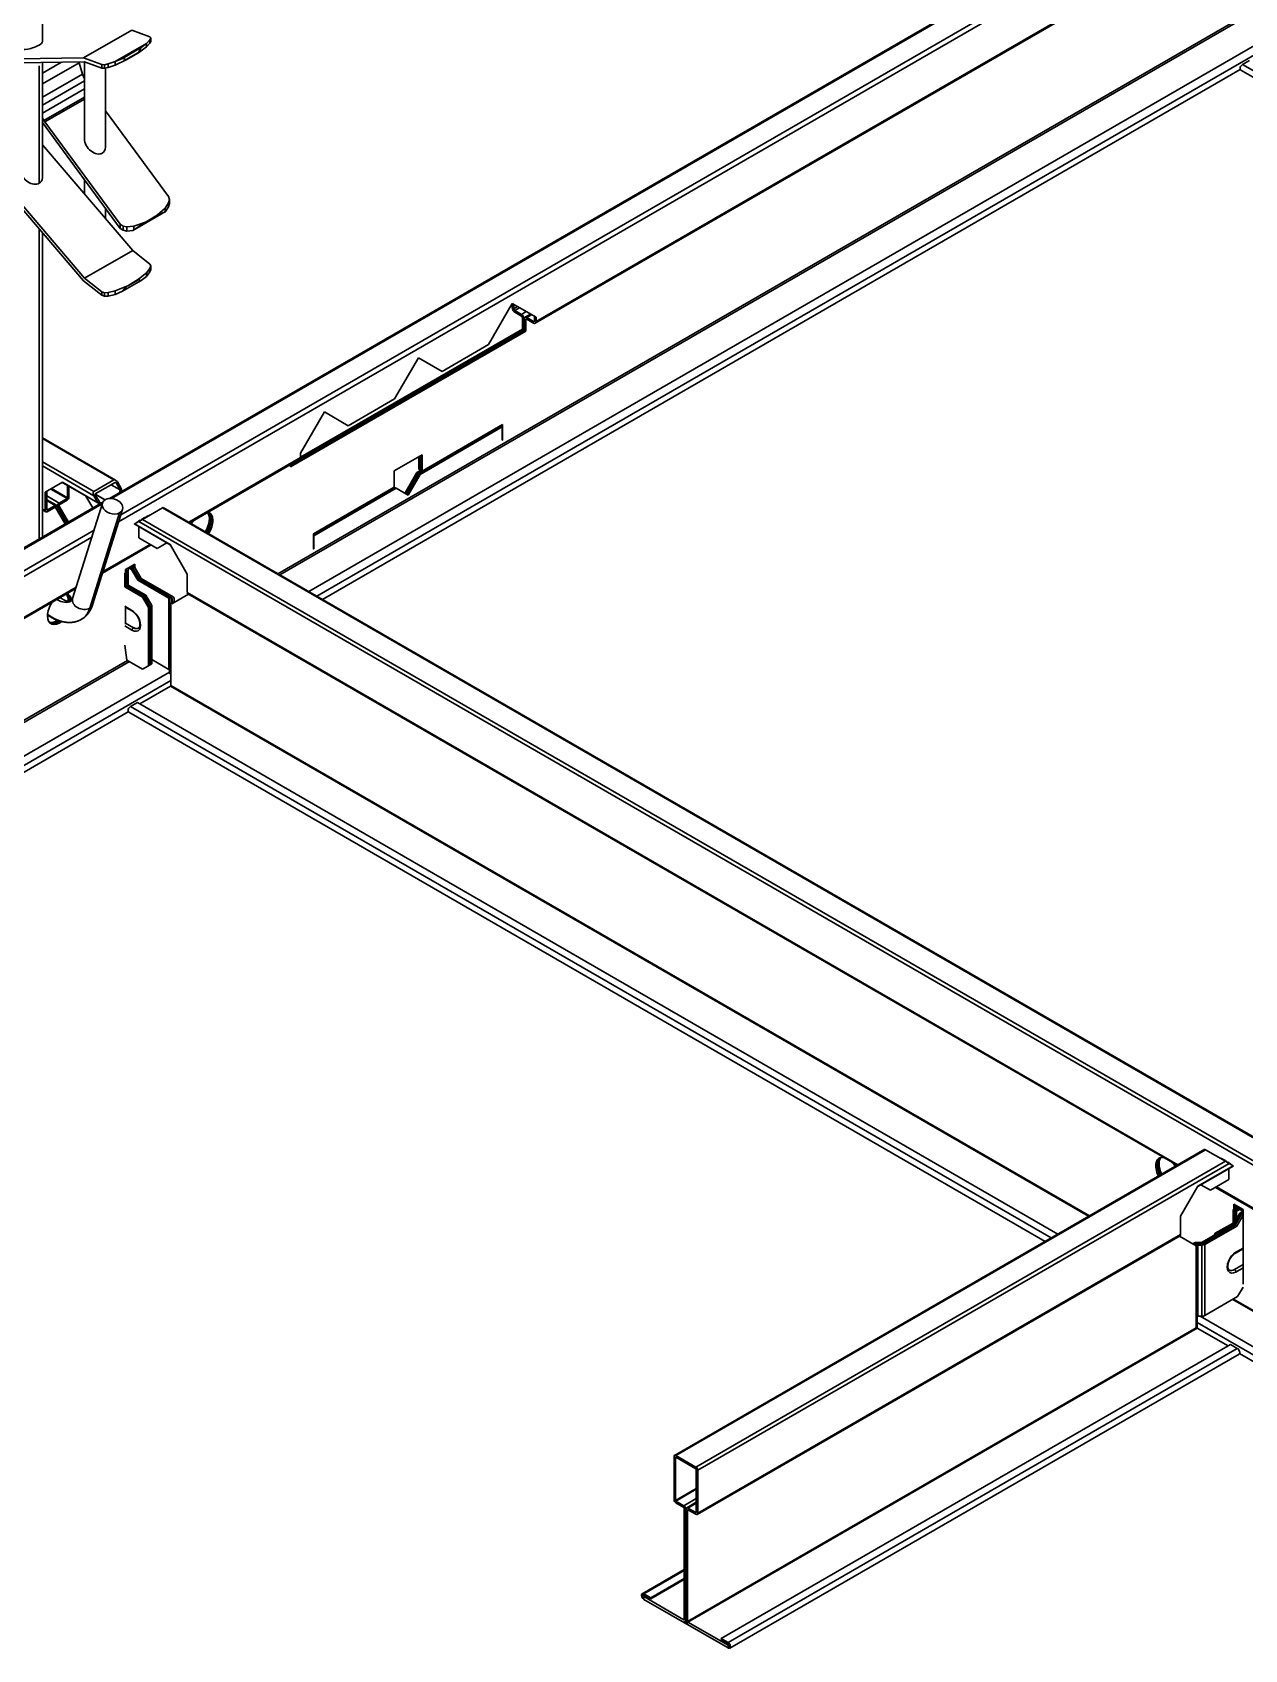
# Model space of a CAD drawing. Header units: millimetres. Extents: x -114 to 1795, y 14 to 1195.
# Drawn here: x 936.9 to 1168.2, y 14.4 to 322.9 of the extents above; entities that cross this region are included whole.
import ezdxf

# ---------------------------------------------------------------- set-up
doc = ezdxf.new("R2010")
doc.units = ezdxf.units.MM
doc.layers.add('AM_VIS', color=7, linetype='Continuous', lineweight=30)

msp = doc.modelspace()

# ---------------------------------------------------------------- linework, layer by layer
at = {"layer": 'AM_VIS'}
for p, q in [((1374.64, 478.23), (951.63, 234)), ((1374.54, 477.94), (952.03, 234.01)), ((1372.96, 472.89), (953.81, 230.9)), ((1372.54, 471.56), (953.39, 229.57)), ((938.85, 358.16), (938.85, 321.07)), ((1171.76, 347.6), (1032.88, 267.42)), ((1171.56, 347.72), (1033.02, 267.73)), ((1167.21, 325.57), (983.76, 219.65)), ((1167.59, 325.35), (984.14, 219.43)), ((955.89, 323.33), (946.7, 318.02)), ((955.89, 323.33), (959.36, 322.07)), ((959.38, 321.49), (958.71, 320.79)), ((959.36, 322.07), (959.53, 321.84)), ((959.53, 321.84), (959.38, 321.49)), ((959.38, 321.49), (959.38, 320.83)), ((959.38, 320.83), (959.53, 321.18)), ((959.53, 321.84), (959.53, 321.18)), ((1175.23, 323.36), (989.68, 216.24)), ((1175.5, 321.77), (991.2, 215.36)), ((927.03, 317.75), (946.7, 318.02)), ((950.16, 316.76), (946.7, 318.02)), ((952.75, 317.34), (958.71, 320.79)), ((954.14, 317.95), (952.75, 317.34)), ((957.71, 320.01), (954.14, 317.95)), ((954.84, 317.72), (954.14, 317.95)), ((954.84, 317.72), (957.21, 319.09)), ((957.21, 319.02), (954.84, 317.65)), ((957.21, 319.02), (958.71, 320.12)), ((957.71, 320.01), (957.21, 319.09)), ((957.21, 319.09), (957.21, 319.02)), ((958.71, 320.79), (957.71, 320.01)), ((958.71, 320.12), (959.38, 320.83)), ((958.71, 320.79), (958.71, 320.12)), ((927.32, 317.02), (946.89, 317.29)), ((938.26, 316.52), (938.26, 294.11)), ((942.47, 317.23), (938.85, 315.14)), ((938.85, 317.18), (938.85, 295.17)), ((945.87, 317.12), (938.85, 313.07)), ((946.52, 314.94), (938.85, 310.52)), ((945.84, 317.28), (945.87, 317.12)), ((945.87, 317.12), (946.52, 314.94)), ((946.52, 314.94), (946.87, 314.06)), ((946.87, 302.56), (946.87, 317.29)), ((946.89, 317.29), (950.16, 316.1)), ((950.69, 316.74), (950.16, 316.76)), ((950.16, 316.76), (950.16, 316.1)), ((950.16, 316.1), (950.69, 316.07)), ((951.4, 316.88), (950.69, 316.74)), ((950.69, 316.74), (950.69, 316.07)), ((950.69, 316.07), (951.4, 316.22)), ((950.87, 301), (950.87, 316.11)), ((952.75, 317.34), (951.4, 316.88)), ((951.4, 316.88), (951.4, 316.22)), ((951.4, 316.22), (952.75, 316.68)), ((952.75, 316.68), (954.84, 317.65)), ((952.75, 317.34), (952.75, 316.68)), ((954.84, 317.65), (954.84, 317.72)), ((1167.37, 315.79), (992.31, 214.72)), ((1167.47, 315.69), (1342.29, 214.76)), ((1167.79, 316.79), (1169.1, 317.54)), ((1343.4, 215.4), (1167.79, 316.79)), ((946.87, 313.67), (938.85, 309.04)), ((946.87, 312.11), (938.85, 307.48)), ((946.87, 310.54), (939.15, 306.08)), ((946.87, 310.16), (939.34, 305.81)), ((939.15, 306.08), (938.85, 306.54)), ((938.85, 305.69), (953.72, 285.52)), ((939.34, 305.81), (939.15, 306.08)), ((953.72, 286.31), (939.34, 305.81)), ((950.87, 307.95), (962.92, 291.62)), ((938.85, 301.45), (956.08, 281.31)), ((946.7, 275.49), (927.03, 298.47)), ((946.89, 276), (927.32, 298.87)), ((946.87, 292.07), (946.87, 294.81)), ((962.94, 290.41), (962.27, 289.37)), ((962.92, 291.62), (963.09, 291.04)), ((963.09, 291.04), (962.94, 290.41)), ((962.94, 290.41), (962.94, 289.62)), ((962.94, 289.62), (963.09, 290.25)), ((963.09, 291.04), (963.09, 290.25)), ((950.87, 287.4), (950.87, 289.39)), ((962.36, 288.73), (956.12, 285.12)), ((960.77, 288.01), (958.68, 286.78)), ((958.68, 286.78), (960.77, 287.98)), ((962.27, 289.37), (960.77, 288.01)), ((960.77, 287.98), (962.27, 288.7)), ((960.77, 288.01), (960.77, 287.98)), ((962.27, 289.37), (962.27, 288.7)), ((962.27, 288.7), (962.36, 288.73)), ((962.36, 288.73), (962.94, 289.62)), ((938.26, 285.35), (938.26, 226.28)), ((938.85, 284.66), (938.85, 226.62)), ((953.72, 286.31), (953.72, 285.52)), ((954.25, 285.94), (953.72, 286.31)), ((953.72, 285.52), (954.25, 285.15)), ((954.96, 285.8), (954.25, 285.94)), ((954.25, 285.94), (954.25, 285.15)), ((954.25, 285.15), (954.96, 285.01)), ((956.31, 285.93), (954.96, 285.8)), ((954.96, 285.8), (954.96, 285.01)), ((954.96, 285.01), (956.12, 285.12)), ((956.12, 285.12), (956.31, 285.26)), ((956.31, 285.26), (958.49, 286.67)), ((958.49, 286.67), (956.31, 285.93)), ((956.31, 285.93), (956.31, 285.26)), ((958.68, 286.78), (958.49, 286.67)), ((956.08, 281.31), (946.89, 276)), ((956.08, 281.31), (959.36, 278.72)), ((959.38, 277.87), (958.71, 277.02)), ((959.36, 278.72), (959.53, 278.34)), ((959.53, 278.34), (959.38, 277.87)), ((959.38, 277.87), (959.38, 277.21)), ((959.38, 277.21), (959.53, 277.68)), ((959.53, 278.34), (959.53, 277.68)), ((946.7, 275.49), (950.16, 272.75)), ((950.16, 273.41), (946.89, 276)), ((954.14, 273.52), (957.71, 275.58)), ((955.12, 274.58), (954.93, 274.47)), ((957.21, 275.81), (955.12, 274.58)), ((955.12, 274.58), (957.21, 275.73)), ((958.71, 277.02), (957.21, 275.81)), ((957.21, 275.81), (957.21, 275.73)), ((957.21, 275.73), (957.71, 275.58)), ((957.71, 275.58), (958.71, 276.36)), ((958.71, 276.36), (959.38, 277.21)), ((958.71, 277.02), (958.71, 276.36)), ((950.69, 273.24), (950.16, 273.41)), ((950.16, 273.41), (950.16, 272.75)), ((950.16, 272.75), (950.69, 272.58)), ((951.4, 273.26), (950.69, 273.24)), ((950.69, 273.24), (950.69, 272.58)), ((950.69, 272.58), (951.4, 272.6)), ((952.75, 273.58), (951.4, 273.26)), ((951.4, 273.26), (951.4, 272.6)), ((951.4, 272.6), (952.75, 272.92)), ((954.93, 274.47), (952.75, 273.58)), ((952.75, 273.58), (952.75, 272.92)), ((952.75, 272.92), (954.14, 273.52)), ((954.14, 273.52), (954.93, 274.47)), ((1023.97, 263.35), (1028.49, 271.18)), ((1028.49, 271.18), (1033.02, 268.57)), ((1028.49, 270.34), (1028.49, 271.18)), ((1028.78, 271.02), (1028.78, 270.18)), ((1029.51, 270.6), (1028.78, 270.18)), ((1029.88, 270.38), (1028.96, 269.85)), ((1028.96, 269.85), (1030.25, 269.11)), ((1030.25, 268.78), (1028.96, 269.52)), ((1031.17, 269.64), (1030.25, 269.11)), ((1030.44, 266.31), (1030.44, 268.45)), ((1031.99, 269.17), (1030.93, 268.56)), ((1032.18, 269.05), (1031.26, 268.52)), ((1031.26, 268.52), (1032.55, 267.78)), ((1032.74, 267.89), (1032.74, 268.73)), ((1033.02, 268.57), (1033.02, 267.73)), ((1030.72, 266.14), (986.17, 240.42)), ((986.17, 240.34), (1030.79, 266.1)), ((1031.07, 265.94), (986.17, 240.01)), ((988.12, 241.87), (1030.44, 266.31)), ((1030.72, 266.14), (1030.44, 266.31)), ((1030.8, 268.34), (1030.72, 268.29)), ((1030.72, 268.29), (1030.72, 266.14)), ((1030.79, 266.1), (1030.79, 268.25)), ((1031.07, 265.94), (1030.79, 266.1)), ((1031.26, 268.2), (1031.07, 268.09)), ((1031.07, 268.09), (1031.07, 265.94)), ((1032.55, 267.46), (1031.26, 268.2)), ((1032.74, 267.89), (1032.55, 267.78)), ((1015.09, 258.22), (1023.97, 263.35)), ((1006.04, 253), (1010.57, 260.83)), ((1010.57, 260.83), (1015.09, 258.22)), ((997.17, 247.87), (1006.04, 253)), ((988.12, 242.65), (992.64, 250.49)), ((992.64, 250.49), (997.17, 247.87)), ((1010.64, 238.75), (1026.3, 247.79)), ((1026.58, 247.63), (1010.92, 238.59)), ((1011.27, 239.2), (1026.65, 248.08)), ((1026.23, 247.75), (1026.23, 247.83)), ((1026.3, 247.87), (1026.3, 247.79)), ((1026.58, 247.63), (1026.3, 247.79)), ((1026.37, 247.75), (1026.37, 247.91)), ((1026.58, 245.1), (1026.58, 247.63)), ((1026.65, 248.08), (1026.65, 245.14)), ((938.85, 245.58), (952.83, 237.51)), ((938.85, 245.41), (952.48, 237.54)), ((1026.65, 245.14), (1026.58, 245.18)), ((1026.65, 245.14), (1026.58, 245.1)), ((938.85, 241), (948.66, 235.34)), ((988.12, 241.8), (966.76, 229.47)), ((987.98, 241.5), (966.95, 229.36)), ((988.12, 241.8), (988.12, 242.65)), ((1005.97, 239.24), (1011.27, 242.3)), ((1010.64, 239.57), (1010.64, 241.93)), ((1010.92, 242.1), (1010.92, 239.4)), ((1010.99, 239.36), (1010.99, 242.14)), ((1011.27, 242.3), (1011.27, 239.2)), ((938.85, 240.19), (948.66, 234.52)), ((986.17, 240.01), (986.17, 240.46)), ((1005.97, 236.14), (1005.97, 239.24)), ((1007.99, 234.97), (1010.28, 238.95)), ((1010.57, 238.79), (1008.27, 234.81)), ((1008.34, 234.77), (1010.64, 238.75)), ((1010.92, 238.59), (1008.62, 234.6)), ((1010.28, 238.95), (1010.99, 239.36)), ((1010.57, 238.79), (1010.28, 238.95)), ((1011.27, 239.2), (1010.57, 238.79)), ((1010.92, 239.4), (1010.64, 239.57)), ((1010.92, 238.59), (1010.64, 238.75)), ((1010.92, 239.4), (1010.99, 239.44)), ((1011.27, 239.2), (1010.99, 239.36)), ((939.4, 235.19), (942.67, 237.08)), ((939.4, 231.67), (939.4, 235.19)), ((939.68, 235.35), (939.68, 231.83)), ((939.68, 234.48), (942.05, 233.11)), ((940.45, 235.8), (943.57, 233.99)), ((940.59, 235.88), (943.64, 234.11)), ((942.67, 237.08), (949.44, 233.18)), ((942.78, 236.97), (949.53, 233.07)), ((943.64, 234.11), (943.64, 236.47)), ((943.92, 236.31), (943.92, 234.28)), ((948.66, 235.34), (952.48, 237.54)), ((949.44, 233.18), (948.66, 234.52)), ((950.78, 233.72), (948.91, 234.8)), ((950.81, 233.73), (948.92, 234.82)), ((952.76, 237.05), (948.94, 234.85)), ((948.94, 234.69), (949.72, 233.34)), ((951.98, 236.61), (953.68, 235.63)), ((952.76, 237.05), (952.9, 236.97)), ((953.68, 235.63), (952.9, 236.97)), ((953.19, 237.14), (953.96, 235.79)), ((953.68, 235.63), (953.96, 235.79)), ((990.59, 227.26), (1005.97, 236.14)), ((990.59, 227.17), (1006.04, 236.09)), ((1006.33, 235.93), (990.66, 226.89)), ((1006.04, 236.09), (1005.97, 236.14)), ((1006.33, 235.93), (1006.04, 236.09)), ((1008.62, 234.6), (1006.33, 235.93)), ((950.38, 233.28), (847.08, 173.64)), ((950.27, 232.99), (847.42, 173.61)), ((938.85, 231.98), (939.4, 231.67)), ((938.85, 231.81), (939.5, 231.44)), ((939.68, 233.75), (941.52, 232.69)), ((939.68, 233.58), (941.27, 232.67)), ((939.68, 231.83), (939.75, 231.79)), ((939.75, 231.79), (941.27, 232.67)), ((941.27, 232.34), (939.75, 231.46)), ((941.27, 232.34), (941.38, 232.28)), ((941.62, 232.5), (941.33, 232.33)), ((943.19, 229.13), (941.38, 232.28)), ((941.62, 232.55), (941.73, 232.48)), ((941.66, 232.44), (943.48, 229.29)), ((941.99, 232.71), (941.7, 232.54)), ((943.55, 229.33), (941.73, 232.48)), ((942.01, 232.65), (943.83, 229.5)), ((942.05, 233.11), (943.57, 233.99)), ((943.57, 233.67), (942.05, 232.79)), ((944.62, 214.92), (950.31, 233.11)), ((947.17, 234.43), (948.47, 232.18)), ((948.44, 213.73), (954.13, 231.92)), ((949.44, 233.18), (949.72, 233.34)), ((961.74, 232.2), (957.92, 229.99)), ((961.74, 232.2), (961.89, 232.28)), ((961.74, 232.2), (1275.31, 51.16)), ((961.89, 232.28), (1275.56, 51.18)), ((947.89, 213.06), (953.57, 231.25)), ((957.22, 229.58), (956.44, 229.13)), ((956.44, 229.13), (963.2, 225.23)), ((956.46, 229.07), (963.21, 225.17)), ((957.44, 229.82), (957.16, 229.66)), ((957.22, 229.58), (957.92, 229.99)), ((957.22, 229.58), (1271.14, 48.34)), ((957.25, 226.5), (957.25, 228.61)), ((957.58, 229.79), (957.51, 229.83)), ((957.92, 229.99), (1271.49, 48.95)), ((958.24, 230.28), (957.96, 230.12)), ((948.7, 227.94), (851, 171.54)), ((948.28, 226.61), (851.47, 170.72)), ((959.43, 225.24), (950.42, 220.04)), ((957.25, 226.5), (960.76, 224.47)), ((960.76, 224.47), (962.59, 225.53)), ((963.2, 225.23), (966.48, 219.55)), ((990.59, 224.32), (990.59, 227.26)), ((990.66, 226.89), (990.59, 226.93)), ((990.66, 226.89), (990.66, 224.36)), ((959.63, 225.13), (950.33, 219.76)), ((963.21, 225.17), (963.23, 225.18)), ((990.66, 224.36), (990.59, 224.4)), ((990.66, 224.36), (990.59, 224.32)), ((954.85, 219.89), (954.56, 219.72)), ((954.56, 219.72), (954.56, 217.11)), ((954.56, 219.72), (954.56, 219.72)), ((954.71, 220.43), (956.47, 221.46)), ((954.71, 219.81), (954.71, 220.43)), ((954.71, 220.38), (955.2, 220.09)), ((954.92, 219.93), (954.71, 220.05)), ((954.71, 219.97), (954.85, 219.89)), ((954.85, 217.27), (954.85, 219.89)), ((955.2, 220.09), (954.92, 219.93)), ((954.92, 219.93), (954.92, 217.32)), ((955.2, 220.09), (955.2, 220.72)), ((955.2, 217.48), (955.2, 220.09)), ((955.84, 220.46), (955.29, 220.77)), ((955.58, 220.94), (956.12, 220.62)), ((956.19, 220.66), (955.65, 220.98)), ((956.12, 220.62), (955.84, 220.46)), ((955.84, 220.46), (957.04, 218.38)), ((955.93, 221.14), (956.47, 220.83)), ((956.12, 221.25), (956.12, 221.03)), ((957.32, 218.54), (956.12, 220.62)), ((956.19, 220.99), (956.19, 221.29)), ((956.47, 220.83), (956.19, 220.66)), ((956.19, 220.66), (957.39, 218.58)), ((956.47, 221.46), (956.47, 220.83)), ((957.68, 218.74), (956.47, 220.83)), ((966.48, 219.55), (966.48, 216.03)), ((945.22, 216.81), (851.33, 162.6)), ((945.3, 217.08), (851.47, 162.91)), ((954.85, 217.27), (954.56, 217.11)), ((954.56, 217.11), (957.96, 215.15)), ((958.24, 215.32), (954.85, 217.27)), ((955.2, 217.48), (954.92, 217.32)), ((954.92, 217.32), (958.31, 215.36)), ((958.6, 215.52), (955.2, 217.48)), ((957.04, 218.38), (957.32, 218.54)), ((957.04, 218.38), (962.98, 214.95)), ((963.26, 215.11), (957.32, 218.54)), ((957.39, 218.58), (957.68, 218.74)), ((957.39, 218.58), (963.49, 215.06)), ((963.77, 215.23), (957.68, 218.74)), ((966.48, 216.03), (1155.48, 106.91)), ((955.94, 212.65), (954.56, 213.45)), ((954.65, 213.27), (956.02, 212.47)), ((954.71, 210.03), (954.71, 213.24)), ((958.24, 215.32), (957.96, 215.15)), ((957.96, 215.15), (959.09, 213.19)), ((959.37, 213.36), (958.24, 215.32)), ((958.6, 215.52), (958.31, 215.36)), ((958.31, 215.36), (959.44, 213.4)), ((959.73, 213.56), (958.6, 215.52)), ((959.09, 213.19), (959.37, 213.36)), ((959.09, 202.09), (959.09, 213.19)), ((959.37, 202.25), (959.37, 213.36)), ((959.73, 213.56), (959.44, 213.4)), ((959.44, 213.4), (959.44, 202.29)), ((959.73, 202.46), (959.73, 213.56)), ((962.98, 214.95), (962.98, 201.39)), ((963.1, 214.78), (963.1, 214.34)), ((963.1, 214.34), (963.1, 200.78)), ((963.33, 200.46), (963.33, 214.01)), ((963.55, 213.89), (963.33, 214.01)), ((963.49, 215.06), (963.49, 214.86)), ((963.5, 214.34), (963.5, 214.78)), ((966.72, 215.72), (963.55, 213.89)), ((963.6, 214.9), (963.6, 214.45)), ((963.6, 214.45), (963.6, 214.18)), ((963.61, 214.17), (963.83, 214.05)), ((963.84, 214.06), (963.84, 214.12)), ((963.9, 214.09), (963.84, 214.12)), ((964, 214.45), (964, 214.9)), ((964.12, 214.29), (964.18, 214.25)), ((966.58, 215.8), (1155.34, 106.82)), ((939.83, 211.74), (941.62, 210.7)), ((939.84, 211.9), (939.97, 211.82)), ((941.64, 210.85), (941.75, 210.79)), ((954.71, 210.23), (956.23, 209.35)), ((956.22, 209.35), (954.71, 210.22)), ((954.56, 209.67), (955.94, 208.87)), ((956.23, 209.35), (956.22, 209.35)), ((954.99, 203.15), (954.56, 206.01)), ((955.08, 203.1), (849.52, 142.15)), ((955.46, 202.88), (849.71, 141.82)), ((963.1, 200.89), (855.71, 138.89)), ((957.96, 201.43), (954.99, 203.15)), ((959.09, 202.09), (957.96, 201.43)), ((959.37, 202.25), (959.09, 202.09)), ((959.44, 202.29), (959.37, 202.25)), ((959.73, 202.46), (959.44, 202.29)), ((962.98, 201.39), (959.73, 203.27)), ((963.37, 199.29), (857.23, 138.01)), ((957.43, 194.8), (963.3, 198.19)), ((963.3, 198.19), (1138.44, 97.07)), ((963.37, 200.43), (963.33, 200.46)), ((963.37, 198.31), (963.37, 200.43)), ((963.37, 198.31), (1138.58, 97.15)), ((955.66, 194.31), (956.97, 195.07)), ((956.97, 195.07), (1132.57, 93.68)), ((955.24, 193.32), (857.56, 136.92)), ((955.34, 193.22), (1130.16, 92.28)), ((1131.27, 92.93), (955.66, 194.31)), ((1160.58, 109.85), (1059.46, 51.47)), ((1160.72, 109.76), (1059.71, 51.44)), ((1160.58, 109.85), (1160.72, 109.76)), ((1164.54, 107.56), (1160.72, 109.76)), ((1164.54, 107.56), (1063.53, 49.24)), ((1165.25, 107.15), (1063.88, 48.63)), ((1159.25, 102.74), (1166, 106.63)), ((1159.26, 102.79), (1166.03, 106.7)), ((1164.5, 107.69), (1164.22, 107.85)), ((1164.54, 107.56), (1165.25, 107.15)), ((1164.95, 107.4), (1164.88, 107.36)), ((1165.31, 107.22), (1165.02, 107.39)), ((1165.21, 106.18), (1165.21, 104.07)), ((1166.03, 106.7), (1165.25, 107.15)), ((1155.98, 97.12), (1159.26, 102.79)), ((1159.23, 102.75), (1159.25, 102.74)), ((1159.87, 103.09), (1161.7, 102.04)), ((1165.21, 104.07), (1161.7, 102.04)), ((1162.66, 102.59), (1271.24, 39.91)), ((1162.81, 102.68), (1271.14, 40.14)), ((1166.13, 99.41), (1167.9, 98.39)), ((1166.13, 98.31), (1166.13, 99.41)), ((1166.41, 99.25), (1166.41, 98.47)), ((1166.48, 98.52), (1166.48, 99.21)), ((1166.77, 99.05), (1166.77, 98.68)), ((1155.98, 93.6), (1155.98, 97.12)), ((1165.99, 95.78), (1162.6, 93.82)), ((1165.99, 98.39), (1165.99, 95.78)), ((1165.99, 98.39), (1165.99, 98.39)), ((1166.27, 98.23), (1165.99, 98.39)), ((1166.13, 95.7), (1165.99, 95.78)), ((1167.26, 97.66), (1166.06, 95.58)), ((1166.91, 98.6), (1166.27, 98.23)), ((1166.27, 95.94), (1166.27, 98.23)), ((1166.34, 98.19), (1166.98, 98.56)), ((1166.34, 98.19), (1166.34, 96.07)), ((1166.63, 98.03), (1166.34, 98.19)), ((1166.34, 95.41), (1167.55, 97.49)), ((1167.62, 97.45), (1166.41, 95.37)), ((1167.26, 98.39), (1166.63, 98.03)), ((1166.63, 96.56), (1166.63, 98.03)), ((1166.7, 95.21), (1167.9, 97.29)), ((1166.77, 98.68), (1166.91, 98.6)), ((1166.91, 98.6), (1166.98, 98.56)), ((1166.98, 98.56), (1167.26, 98.39)), ((1167.26, 98.39), (1167.9, 98.03)), ((1167.26, 97.66), (1167.9, 98.03)), ((1167.55, 97.49), (1167.26, 97.66)), ((1167.9, 97.7), (1167.55, 97.49)), ((1167.62, 97.45), (1167.9, 97.62)), ((1167.9, 97.29), (1167.62, 97.45)), ((1167.9, 98.11), (1167.83, 98.07)), ((1167.9, 98.03), (1167.83, 98.07)), ((1167.9, 98.39), (1167.9, 84.1)), ((1155.88, 93.37), (1063.78, 40.19)), ((1155.98, 93.6), (1063.88, 40.42)), ((1158.92, 91.45), (1155.74, 93.29)), ((1166.06, 95.58), (1160.12, 92.15)), ((1166.41, 95.37), (1160.32, 91.85)), ((1160.4, 91.98), (1166.34, 95.41)), ((1160.6, 91.69), (1166.7, 95.21)), ((1162.6, 93.82), (1162.38, 93.45)), ((1162.81, 93.7), (1162.6, 93.82)), ((1166.06, 95.58), (1166.34, 95.41)), ((1166.41, 95.37), (1166.7, 95.21)), ((1158.28, 91.82), (1158.5, 91.94)), ((1158.78, 91.78), (1158.57, 91.66)), ((1158.64, 91.62), (1158.7, 91.65)), ((1158.78, 91.78), (1158.78, 91.69)), ((1158.98, 91.49), (1158.92, 91.45)), ((1158.98, 91.49), (1158.98, 75.81)), ((1159.84, 92.08), (1159.06, 92.08)), ((1159.06, 91.85), (1159.84, 91.85)), ((1159.06, 91.77), (1159.06, 91.85)), ((1160.04, 91.79), (1159.26, 91.79)), ((1159.26, 91.55), (1160.04, 91.55)), ((1159.26, 78), (1159.26, 91.55)), ((1159.84, 91.85), (1159.84, 91.79)), ((1160.04, 91.55), (1160.04, 78)), ((1160.4, 91.9), (1160.4, 91.98)), ((1160.6, 78.14), (1160.6, 91.69)), ((1166.44, 90.04), (1167.9, 90.88)), ((1167.9, 91.02), (1166.52, 90.22)), ((1166.24, 86.92), (1167.9, 87.88)), ((1167.9, 87.87), (1166.24, 86.92)), ((1166.24, 86.92), (1166.24, 86.92)), ((1166.52, 86.44), (1167.9, 87.24)), ((1167.9, 83.57), (1166.84, 81.74)), ((1166.84, 81.74), (1160.6, 78.14)), ((1165.92, 81.21), (1273.01, 19.38)), ((1166.06, 81.29), (1273.08, 19.5)), ((1159.12, 75.8), (1159.12, 77.99)), ((1160.04, 78), (1159.26, 78)), ((1159.73, 78), (1266.68, 16.25)), ((1158.98, 75.81), (1061.94, 19.78)), ((1159.17, 75.76), (1062.01, 19.66)), ((1265.37, 15.5), (1159.12, 76.84)), ((1159.17, 75.76), (1165.04, 72.37)), ((1165.49, 72.63), (1068.34, 16.54)), ((1166.8, 71.88), (1069.65, 15.78)), ((1165.49, 72.63), (1166.8, 71.88)), ((1167.13, 70.78), (1069.97, 14.69)), ((1167.22, 70.88), (1265.05, 14.4)), ((1059.36, 43.03), (1059.36, 51.24)), ((1059.71, 51.12), (1059.64, 51.08)), ((1059.64, 51.08), (1059.64, 42.87)), ((1059.71, 51.44), (1063.53, 49.24)), ((1063.53, 48.91), (1059.71, 51.12)), ((1063.6, 40.58), (1063.6, 48.79)), ((1063.88, 48.63), (1063.88, 40.42)), ((1063.6, 45.16), (1059.64, 42.87)), ((1063.6, 44.99), (1059.71, 42.75)), ((1063.6, 43.24), (1061.23, 41.87)), ((1059.71, 42.75), (1061.23, 41.87)), ((1061.23, 41.54), (1059.71, 42.42)), ((1061.3, 20.15), (1061.3, 41.42)), ((1061.67, 41.3), (1061.59, 41.26)), ((1061.59, 41.26), (1061.59, 19.99)), ((1061.66, 19.95), (1061.66, 41.22)), ((1063.6, 42.51), (1061.76, 41.45)), ((1062.01, 41.1), (1061.94, 41.05)), ((1061.94, 41.05), (1061.94, 19.78)), ((1063.6, 42.34), (1062.01, 41.42)), ((1062.01, 41.42), (1063.53, 40.54)), ((1063.53, 40.22), (1062.01, 41.1)), ((1063.6, 40.58), (1063.53, 40.54)), ((1061.3, 29.72), (1053.27, 25.08)), ((1053.6, 25.05), (1061.3, 29.5)), ((1061.3, 27.99), (1054.9, 24.3)), ((1061.3, 27.79), (1054.9, 24.09)), ((1053.6, 25.05), (1054.9, 24.3)), ((1054.9, 24.09), (1053.6, 24.85)), ((1053.88, 24.68), (1053.6, 24.52)), ((1053.6, 24.52), (1061.23, 20.11)), ((1053.6, 24.19), (1053.6, 24.52)), ((1069.65, 14.72), (1053.6, 23.99)), ((1054.9, 24.3), (1054.9, 24.09)), ((1061.3, 20.15), (1061.23, 20.11)), ((1061.23, 19.78), (1062.01, 19.34)), ((1061.66, 19.86), (1061.48, 19.76)), ((1061.66, 20.03), (1061.59, 19.99)), ((1062.01, 19.66), (1069.65, 15.25)), ((1068.34, 16.54), (1069.65, 15.78)), ((1068.34, 16.33), (1068.34, 16.54)), ((1069.65, 15.58), (1068.34, 16.33)), ((1069.85, 15.37), (1069.65, 15.25)), ((1069.65, 15.25), (1069.65, 14.93)), ((1069.93, 15.09), (1069.65, 14.93))]:
    msp.add_line(p, q, dxfattribs=at)
for centre, major_axis, ratio, start_param, end_param in [((936.85, 320.47), (1.99, 0.64), 0.257355, 5.415916, 6.201314), ((936.85, 320.47), (1.99, 0.64), 0.257355, 3.059722, 5.415916), ((1167.79, 316.25), (0.325, 0.563), 0.57735, 0.785398, 3.141593), ((948.87, 301.78), (1.6, -1.78), 0.673728, 3.786702, 6.142896), ((948.87, 301.78), (1.6, -1.78), 0.673728, 6.142896, 6.928294), ((936.85, 295.76), (1.75, -1.36), 0.709828, 3.645993, 6.002187), ((936.85, 295.76), (1.75, -1.36), 0.709828, 6.002187, 6.787585), ((1028.96, 270.07), (0.334, -0.578), 0.57735, 3.926991, 5.497787), ((1028.96, 270.07), (0.134, -0.232), 0.57735, 3.926991, 5.497787), ((1030.25, 268.56), (0.334, -0.578), 0.57735, 0.785398, 2.356194), ((1030.25, 268.56), (0.134, -0.232), 0.57735, 0.785398, 2.356194), ((1031.26, 267.98), (0.334, -0.578), 0.57735, 2.356194, 3.926991), ((1031.26, 267.98), (0.134, -0.232), 0.57735, 2.356194, 3.926991), ((1032.55, 268), (0.134, -0.232), 0.57735, 5.497787, 7.068583), ((1032.55, 268), (0.334, -0.578), 0.57735, 5.497787, 7.068583), ((987.65, 242.08), (0.334, -0.578), 0.57735, 0, 0.785398), ((952.83, 236.93), (-0.354, 0.612), 0.57735, 4.712389, 6.283185), ((949.01, 234.73), (-0.354, 0.612), 0.57735, 0, 1.570796), ((949.01, 234.73), (-0.071, 0.122), 0.57735, 0, 1.570796), ((952.83, 236.93), (-0.071, 0.122), 0.57735, 4.712389, 6.283185), ((939.75, 231.87), (0.25, 0.433), 0.57735, 2.356194, 3.926991), ((939.75, 231.87), (0.05, 0.0866), 0.57735, 2.356194, 3.926991), ((941.27, 232.26), (0.25, 0.433), 0.57735, 5.597961, 7.068583), ((941.27, 232.26), (0.05, 0.0866), 0.57735, 6.021421, 7.068583), ((941.31, 232.24), (-0.071, 0.122), 0.57735, 4.712389, 5.236022), ((941.31, 232.24), (-0.354, 0.612), 0.57735, 4.712389, 4.812562), ((942.05, 232.71), (0.25, 0.433), 0.57735, 0.785398, 2.256021), ((942.08, 232.69), (-0.354, 0.612), 0.57735, 1.470623, 1.570796), ((942.05, 232.71), (0.05, 0.0866), 0.57735, 0.785398, 1.832561), ((942.08, 232.69), (-0.071, 0.122), 0.57735, 1.047163, 1.570796), ((943.57, 234.07), (0.25, 0.433), 0.57735, 3.926991, 5.497787), ((943.57, 234.07), (0.05, 0.0866), 0.57735, 3.926991, 5.497787), ((952.22, 232.51), (1.91, -0.6), 0.720924, 2.555485, 5.697078), ((952.22, 232.51), (1.91, -0.6), 0.720924, 5.697078, 8.83867), ((969.06, 228.46), (1.63, 2.81), 0.57735, 1.433483, 1.656383), ((968.42, 228.83), (1.62, 2.81), 0.57735, 4.626802, 6.045011), ((968.71, 228.66), (1.63, 2.81), 0.57735, 4.626802, 6.174184), ((968.78, 228.62), (1.62, 2.81), 0.57735, 4.626802, 6.196047), ((969.06, 228.46), (1.63, 2.81), 0.57735, 4.626802, 6.420499), ((966.83, 216.23), (0.25, 0.433), 0.57735, 2.356194, 3.141593), ((942.12, 212.91), (1.63, 2.81), 0.57735, 1.433483, 2.356194), ((941.8, 218.73), (2.5, -4.33), 0.57735, 5.451295, 6.283185), ((941.48, 213.27), (1.62, 2.81), 0.57735, 5.408403, 6.045011), ((942.12, 212.91), (1.63, 2.81), 0.57735, 5.596016, 6.420499), ((941.77, 213.11), (1.63, 2.81), 0.57735, 5.460248, 6.174184), ((941.84, 213.07), (1.62, 2.81), 0.57735, 5.47789, 6.196047), ((946.53, 214.32), (1.91, -0.6), 0.720924, 3.141593, 5.697078), ((941.8, 218.73), (4.5, -7.79), 0.57735, 0, 0.488692), ((946.53, 214.32), (1.91, -0.6), 0.720924, 5.697078, 6.283185), ((962.7, 214.78), (0.4, 0), 0.57735, 0, 0.785398), ((963.9, 214.34), (0.8, 0), 0.57735, 3.141593, 3.926991), ((962.7, 214.78), (0.8, 0), 0.57735, 0, 0.785398), ((963.2, 214.9), (0.4, 0), 0.57735, 0, 0.785398), ((963.9, 214.34), (0.4, 0), 0.57735, 3.141593, 3.926991), ((964.4, 214.45), (0.8, 0), 0.57735, 3.141593, 3.926991), ((963.2, 214.9), (0.8, 0), 0.57735, 0, 0.785398), ((964.4, 214.45), (0.4, 0), 0.57735, 3.141593, 3.926991), ((942.12, 212.91), (1.63, 2.81), 0.57735, 2.356194, 4.110761), ((941.48, 213.27), (1.62, 2.81), 0.57735, 3.33868, 4.050054), ((941.77, 213.11), (1.63, 2.81), 0.57735, 3.250594, 4.072272), ((941.84, 213.07), (1.62, 2.81), 0.57735, 3.228731, 4.078979), ((955.94, 210.76), (1.16, -2), 0.57735, 5.497787, 8.63938), ((956.22, 212.81), (0.195, 0.338), 0.57735, 2.356194, 3.141593), ((956.22, 209.03), (0.195, 0.338), 0.57735, 0.785398, 2.356194), ((956.22, 210.92), (0.96, -1.67), 0.57735, 5.497787, 6.283185), ((956.23, 210.93), (0.96, -1.67), 0.57735, 5.497787, 6.279038), ((962.7, 201.23), (0.4, 0), 0.57735, 0, 0.785398), ((963.9, 200.78), (0.8, 0), 0.57735, 3.141593, 3.926991), ((963.3, 198.27), (0.05, 0.0866), 0.57735, 3.926991, 5.497787), ((955.66, 193.78), (0.325, 0.563), 0.57735, 0.785398, 3.141593), ((1153.54, 105.37), (1.62, -2.81), 0.57735, 2.715122, 4.601832), ((1153.83, 105.54), (1.63, -2.81), 0.57735, 3.228731, 3.926991), ((1153.9, 105.58), (1.62, -2.81), 0.57735, 3.250594, 3.926991), ((1154.18, 105.74), (1.63, -2.81), 0.57735, 3.33868, 3.926991), ((1153.83, 105.54), (1.63, -2.81), 0.57735, 3.926991, 4.601832), ((1153.9, 105.58), (1.62, -2.81), 0.57735, 3.926991, 4.601832), ((1154.18, 105.74), (1.63, -2.81), 0.57735, 3.926991, 4.601832), ((1153.54, 105.37), (1.62, -2.81), 0.57735, 1.681353, 1.997267), ((1155.63, 93.8), (0.25, -0.433), 0.57735, 0, 0.785398), ((1159.06, 91.62), (0.8, 0), 0.57735, 1.570796, 2.356194), ((1159.26, 91.32), (0.8, 0), 0.57735, 1.570796, 2.356194), ((1159.06, 91.62), (0.4, 0), 0.57735, 1.570796, 2.356194), ((1159.26, 91.32), (0.4, 0), 0.57735, 1.570796, 2.356194), ((1159.84, 92.31), (0.4, 0), 0.57735, 4.712389, 5.497787), ((1159.84, 92.31), (0.8, 0), 0.57735, 4.712389, 5.497787), ((1160.04, 92.02), (0.4, 0), 0.57735, 4.712389, 5.497787), ((1160.04, 92.02), (0.8, 0), 0.57735, 4.712389, 5.497787), ((1166.52, 88.33), (1.16, 2), 0.57735, 0.785398, 3.926991), ((1166.24, 90.38), (0.195, -0.338), 0.57735, 0, 0.785398), ((1166.24, 88.49), (0.96, 1.67), 0.57735, 3.141593, 3.926991), ((1166.24, 88.49), (0.96, 1.67), 0.57735, 3.14574, 3.926991), ((1166.24, 86.6), (0.195, -0.338), 0.57735, 0.785398, 2.356194), ((1159.26, 77.77), (0.4, 0), 0.57735, 1.570796, 1.929116), ((1160.04, 78.46), (0.8, 0), 0.57735, 4.712389, 5.497787), ((1159.17, 75.84), (0.05, -0.0866), 0.57735, 4.802353, 5.497787), ((1166.8, 71.35), (0.325, -0.563), 0.57735, 0, 2.356194), ((1059.71, 51.04), (0.25, -0.433), 0.57735, 2.356194, 3.926991), ((1059.71, 51.04), (0.05, -0.0866), 0.57735, 2.356194, 3.926991), ((1063.53, 48.83), (0.25, -0.433), 0.57735, 0.785398, 2.356194), ((1063.53, 48.83), (0.05, -0.0866), 0.57735, 0.785398, 2.356194), ((1059.71, 42.83), (0.25, -0.433), 0.57735, 3.926991, 5.497787), ((1059.71, 42.83), (0.05, -0.0866), 0.57735, 3.926991, 5.497787), ((1061.23, 41.46), (0.25, -0.433), 0.57735, 0.785398, 2.356194), ((1061.23, 41.46), (0.05, -0.0866), 0.57735, 0.785398, 2.356194), ((1062.01, 41.01), (0.25, -0.433), 0.57735, 2.356194, 3.926991), ((1062.01, 41.01), (0.05, -0.0866), 0.57735, 2.356194, 3.926991), ((1063.53, 40.63), (0.05, -0.0866), 0.57735, 5.497787, 7.068583), ((1063.53, 40.63), (0.25, -0.433), 0.57735, 5.497787, 7.068583), ((1053.6, 24.52), (0.325, -0.563), 0.57735, 2.356194, 5.497787), ((1053.6, 24.52), (0.2, -0.346), 0.57735, 2.356194, 5.49779), ((1061.23, 20.19), (0.05, -0.0866), 0.57735, 5.497787, 7.068583), ((1061.23, 20.19), (0.25, -0.433), 0.57735, 5.497787, 7.068583), ((1062.01, 19.74), (0.25, -0.433), 0.57735, 3.926991, 5.497787), ((1062.01, 19.74), (0.05, -0.0866), 0.57735, 3.926991, 5.497787), ((1069.65, 15.25), (0.325, -0.563), 0.57735, 5.497787, 8.63938), ((1069.65, 15.25), (0.2, -0.346), 0.57735, 5.497785, 8.63938)]:
    msp.add_ellipse(centre, major_axis=major_axis, ratio=ratio, start_param=start_param, end_param=end_param, dxfattribs=at)
for points, degree, knots in [([(942.78, 236.97), (942.76, 236.98), (942.75, 236.98), (942.72, 237), (942.7, 237.02), (942.69, 237.04), (942.68, 237.05), (942.68, 237.07), (942.67, 237.07), (942.67, 237.08)], 3, [0.8996181, 0.8996181, 0.8996181, 0.8996181, 0.9170044, 0.9170044, 0.9585022, 0.9585022, 0.9792511, 0.9792511, 1, 1, 1, 1]), ([(953.58, 235.12), (953.59, 235.18), (953.61, 235.24), (953.64, 235.37), (953.65, 235.44), (953.67, 235.52), (953.67, 235.55), (953.68, 235.59), (953.68, 235.61), (953.68, 235.63)], 3, [0.7757613, 0.7757613, 0.7757613, 0.7757613, 0.8340087, 0.8340087, 0.9170044, 0.9170044, 0.9585022, 0.9585022, 1, 1, 1, 1]), ([(953.86, 235.29), (953.88, 235.35), (953.89, 235.41), (953.92, 235.54), (953.94, 235.6), (953.95, 235.69), (953.96, 235.71), (953.96, 235.74), (953.96, 235.75), (953.96, 235.77), (953.96, 235.78), (953.96, 235.79)], 3, [0.7757613, 0.7757613, 0.7757613, 0.7757613, 0.8340087, 0.8340087, 0.9170044, 0.9170044, 0.9585022, 0.9585022, 0.9792511, 0.9792511, 1, 1, 1, 1]), ([(949.83, 232.96), (949.77, 232.98), (949.71, 232.99), (949.59, 233.04), (949.54, 233.06), (949.48, 233.1), (949.46, 233.12), (949.44, 233.15), (949.44, 233.16), (949.44, 233.18)], 3, [0.7757613, 0.7757613, 0.7757613, 0.7757613, 0.8340087, 0.8340087, 0.9170044, 0.9170044, 0.9585022, 0.9585022, 1, 1, 1, 1]), ([(950.12, 233.13), (950.05, 233.14), (950, 233.16), (949.88, 233.2), (949.82, 233.23), (949.76, 233.27), (949.75, 233.28), (949.73, 233.3), (949.73, 233.31), (949.72, 233.32), (949.72, 233.33), (949.72, 233.34)], 3, [0.7757613, 0.7757613, 0.7757613, 0.7757613, 0.8340087, 0.8340087, 0.9170044, 0.9170044, 0.9585022, 0.9585022, 0.9792511, 0.9792511, 1, 1, 1, 1]), ([(956.46, 229.07), (956.46, 229.07), (956.46, 229.07), (956.45, 229.08), (956.45, 229.09), (956.44, 229.1), (956.44, 229.11), (956.44, 229.12), (956.44, 229.13), (956.44, 229.13)], 3, [0.899618, 0.899618, 0.899618, 0.899618, 0.9170044, 0.9170044, 0.9585022, 0.9585022, 0.9792511, 0.9792511, 1, 1, 1, 1]), ([(957.16, 229.66), (957.13, 229.64), (957.09, 229.61), (956.98, 229.51), (956.92, 229.44), (956.85, 229.37), (956.85, 229.37), (956.85, 229.37)], 3, [0.2113249, 0.2113249, 0.2113249, 0.2113249, 0.3323425, 0.3323425, 0.4976429, 0.4976429, 0.5, 0.5, 0.5, 0.5]), ([(957.51, 229.83), (957.5, 229.84), (957.49, 229.84), (957.44, 229.82), (957.38, 229.78), (957.27, 229.67), (957.2, 229.6), (957.13, 229.53), (957.13, 229.53), (957.13, 229.53)], 3, [0.100382, 0.100382, 0.100382, 0.100382, 0.1679531, 0.1679531, 0.3323425, 0.3323425, 0.4976429, 0.4976429, 0.5, 0.5, 0.5, 0.5]), ([(957.61, 229.81), (957.61, 229.82), (957.61, 229.82), (957.61, 229.84), (957.62, 229.85), (957.63, 229.88), (957.65, 229.89), (957.71, 229.95), (957.76, 230), (957.98, 230.14), (958.17, 230.24), (958.62, 230.46), (958.88, 230.57), (959.14, 230.69), (959.14, 230.69), (959.14, 230.7)], 3, [0, 0, 0, 0, 0.0209941, 0.0209941, 0.0419883, 0.0419883, 0.0839766, 0.0839766, 0.1679531, 0.1679531, 0.3323425, 0.3323425, 0.4976429, 0.4976429, 0.5, 0.5, 0.5, 0.5]), ([(958.24, 230.28), (958.37, 230.35), (958.52, 230.43), (958.91, 230.62), (959.16, 230.74), (959.42, 230.86), (959.42, 230.86), (959.43, 230.86)], 3, [0.2113249, 0.2113249, 0.2113249, 0.2113249, 0.3323425, 0.3323425, 0.4976429, 0.4976429, 0.5, 0.5, 0.5, 0.5]), ([(963.21, 225.17), (963.21, 225.17), (963.21, 225.17), (963.21, 225.18), (963.21, 225.18), (963.2, 225.2), (963.2, 225.2), (963.2, 225.21), (963.2, 225.22), (963.2, 225.23)], 3, [0.880792, 0.880792, 0.880792, 0.880792, 0.9170044, 0.9170044, 0.9585022, 0.9585022, 0.9792511, 0.9792511, 1, 1, 1, 1]), ([(942.26, 215.1), (942.26, 215.1), (942.36, 215.03), (942.46, 214.96), (942.56, 214.89), (942.65, 214.83), (942.75, 214.77), (942.84, 214.72), (942.93, 214.67), (943.02, 214.62), (943.1, 214.58), (943.18, 214.55), (943.26, 214.51), (943.34, 214.48), (943.41, 214.45), (943.49, 214.43), (943.55, 214.41), (943.62, 214.39), (943.68, 214.38), (943.74, 214.36), (943.8, 214.35), (943.86, 214.35), (943.91, 214.34), (943.96, 214.34), (944, 214.34), (944.04, 214.34), (944.08, 214.34), (944.11, 214.34), (944.14, 214.34), (944.17, 214.35), (944.2, 214.36), (944.22, 214.36), (944.25, 214.37), (944.27, 214.38), (944.28, 214.39), (944.3, 214.4)], 1, [2.9907354, 2.9907354, 2.9923269, 3.0191163, 3.0459058, 3.0726952, 3.0994846, 3.126274, 3.1530635, 3.1798529, 3.2066423, 3.2323152, 3.2579881, 3.283661, 3.3093339, 3.3350068, 3.3606797, 3.3863526, 3.4120255, 3.4376984, 3.4633713, 3.4899506, 3.51653, 3.5431093, 3.5696886, 3.5962679, 3.6228473, 3.6494266, 3.6760059, 3.7025852, 3.7291646, 3.7621356, 3.7951067, 3.8280777, 3.8610487, 3.8940198, 3.9269908, 3.9269908]), ([(944.3, 214.4), (944.32, 214.41), (944.35, 214.43), (944.37, 214.45), (944.39, 214.46), (944.41, 214.49), (944.43, 214.51), (944.45, 214.54), (944.47, 214.58), (944.49, 214.61), (944.51, 214.64), (944.53, 214.68), (944.55, 214.72), (944.57, 214.76), (944.59, 214.81), (944.61, 214.86), (944.62, 214.92)], 1, [3.9269908, 3.9269908, 3.97586, 4.0247293, 4.0573087, 4.0898882, 4.1224677, 4.1550472, 4.1876267, 4.2202061, 4.2446407, 4.2690754, 4.29351, 4.3179446, 4.3423792, 4.3668138, 4.3912484, 4.415683, 4.415683]), ([(939.84, 211.92), (939.85, 211.91), (940, 211.8), (940.16, 211.68), (940.32, 211.58), (940.48, 211.47), (940.65, 211.37), (940.81, 211.27), (940.98, 211.18), (941.14, 211.09), (941.31, 211.01), (941.48, 210.92), (941.66, 210.85), (941.83, 210.78), (942, 210.71), (942.18, 210.65), (942.34, 210.6), (942.51, 210.55), (942.68, 210.5), (942.84, 210.47), (943.01, 210.43), (943.18, 210.4), (943.35, 210.38), (943.52, 210.36), (943.7, 210.35), (943.87, 210.34), (944.04, 210.34), (944.22, 210.34), (944.39, 210.35), (944.57, 210.37), (944.72, 210.39), (944.87, 210.41), (945.01, 210.44), (945.16, 210.47), (945.31, 210.51), (945.46, 210.56), (945.6, 210.61), (945.75, 210.66), (945.89, 210.72), (946.03, 210.79), (946.17, 210.86), (946.3, 210.93)], 1, [2.988443, 2.988443, 2.989565, 3.015186, 3.0408069, 3.0664279, 3.0920488, 3.1176698, 3.1432908, 3.1689117, 3.1945327, 3.2201537, 3.2457746, 3.2713956, 3.2970165, 3.3226375, 3.3482585, 3.3719936, 3.3957287, 3.4194638, 3.4431989, 3.466934, 3.4906691, 3.5144042, 3.5381393, 3.5618744, 3.5856095, 3.6093446, 3.6330797, 3.6568148, 3.6805499, 3.7010866, 3.7216234, 3.7421601, 3.7626968, 3.7832336, 3.8037703, 3.8243071, 3.8448438, 3.8653806, 3.8859173, 3.9064541, 3.9269908, 3.9269908]), ([(956.02, 212.47), (956.08, 212.44), (956.14, 212.41), (956.19, 212.37), (956.25, 212.32), (956.31, 212.28), (956.36, 212.23), (956.42, 212.18), (956.48, 212.13), (956.53, 212.07), (956.59, 212.01), (956.64, 211.95), (956.7, 211.89), (956.75, 211.82), (956.8, 211.75), (956.86, 211.68), (956.91, 211.61), (956.95, 211.54), (957, 211.46), (957.05, 211.38), (957.09, 211.31), (957.13, 211.23), (957.17, 211.15), (957.21, 211.07), (957.24, 210.99), (957.27, 210.91), (957.3, 210.83), (957.33, 210.75), (957.36, 210.67), (957.38, 210.59), (957.4, 210.51), (957.42, 210.44), (957.43, 210.36), (957.44, 210.29), (957.45, 210.21), (957.46, 210.14), (957.46, 210.07), (957.47, 210.01), (957.47, 209.94), (957.46, 209.88), (957.46, 209.82), (957.45, 209.77), (957.44, 209.71), (957.43, 209.66), (957.42, 209.61), (957.41, 209.57), (957.39, 209.53), (957.38, 209.49), (957.36, 209.45), (957.34, 209.42), (957.32, 209.38), (957.29, 209.35), (957.27, 209.32), (957.24, 209.3), (957.21, 209.27), (957.18, 209.26)], 1, [0, 0, 0.04095, 0.081901, 0.122851, 0.163802, 0.204752, 0.245703, 0.286653, 0.328453, 0.370253, 0.412053, 0.453852, 0.495652, 0.537452, 0.579252, 0.621713, 0.664175, 0.706636, 0.749098, 0.791559, 0.834021, 0.876482, 0.919058, 0.961633, 1.004208, 1.046783, 1.089359, 1.131934, 1.174509, 1.216614, 1.258719, 1.300823, 1.342928, 1.385033, 1.427138, 1.469242, 1.510456, 1.551669, 1.592882, 1.634096, 1.675309, 1.716523, 1.757736, 1.798843, 1.83995, 1.881057, 1.922164, 1.963271, 2.004378, 2.045485, 2.09727, 2.149055, 2.20084, 2.252625, 2.30441, 2.356194, 2.356194]), ([(1164.22, 107.85), (1164.1, 107.92), (1163.95, 108), (1163.56, 108.19), (1163.3, 108.3), (1163.04, 108.42), (1163.04, 108.42), (1163.04, 108.43)], 3, [0.2113249, 0.2113249, 0.2113249, 0.2113249, 0.3323425, 0.3323425, 0.4976429, 0.4976429, 0.5, 0.5, 0.5, 0.5]), ([(1164.86, 107.37), (1164.86, 107.39), (1164.85, 107.41), (1164.83, 107.44), (1164.82, 107.46), (1164.76, 107.52), (1164.7, 107.56), (1164.49, 107.7), (1164.29, 107.81), (1163.84, 108.02), (1163.59, 108.14), (1163.33, 108.26), (1163.32, 108.26), (1163.32, 108.26)], 3, [0, 0, 0, 0, 0.0419883, 0.0419883, 0.0839766, 0.0839766, 0.1679531, 0.1679531, 0.3323425, 0.3323425, 0.4976429, 0.4976429, 0.5, 0.5, 0.5, 0.5]), ([(1164.95, 107.4), (1164.96, 107.41), (1164.97, 107.41), (1165.03, 107.39), (1165.08, 107.35), (1165.2, 107.24), (1165.27, 107.17), (1165.33, 107.1), (1165.33, 107.1), (1165.34, 107.1)], 3, [0.100382, 0.100382, 0.100382, 0.100382, 0.1679531, 0.1679531, 0.3323425, 0.3323425, 0.4976429, 0.4976429, 0.5, 0.5, 0.5, 0.5]), ([(1165.31, 107.22), (1165.34, 107.2), (1165.38, 107.17), (1165.48, 107.08), (1165.55, 107.01), (1165.62, 106.94), (1165.62, 106.94), (1165.62, 106.94)], 3, [0.2113249, 0.2113249, 0.2113249, 0.2113249, 0.3323425, 0.3323425, 0.4976429, 0.4976429, 0.5, 0.5, 0.5, 0.5]), ([(1166, 106.63), (1166, 106.64), (1166.01, 106.64), (1166.01, 106.64), (1166.02, 106.65), (1166.02, 106.67), (1166.03, 106.69), (1166.03, 106.7)], 3, [0.899618, 0.899618, 0.899618, 0.899618, 0.9170044, 0.9170044, 0.9585022, 0.9585022, 1, 1, 1, 1]), ([(1159.25, 102.74), (1159.25, 102.74), (1159.25, 102.74), (1159.26, 102.74), (1159.26, 102.75), (1159.26, 102.76), (1159.26, 102.77), (1159.26, 102.78), (1159.26, 102.79), (1159.26, 102.79)], 3, [0.880792, 0.880792, 0.880792, 0.880792, 0.9170044, 0.9170044, 0.9585022, 0.9585022, 0.9792511, 0.9792511, 1, 1, 1, 1]), ([(1165.28, 86.82), (1165.25, 86.84), (1165.22, 86.87), (1165.19, 86.9), (1165.16, 86.93), (1165.13, 86.97), (1165.1, 87.02), (1165.08, 87.07), (1165.06, 87.13), (1165.04, 87.18), (1165.03, 87.23), (1165.02, 87.28), (1165.01, 87.33), (1165, 87.39), (1165, 87.45), (1165, 87.52), (1165, 87.58), (1165, 87.65), (1165.01, 87.71), (1165.01, 87.78), (1165.02, 87.86), (1165.03, 87.93), (1165.05, 88), (1165.07, 88.08), (1165.08, 88.15), (1165.11, 88.23), (1165.13, 88.31), (1165.16, 88.39), (1165.19, 88.47), (1165.22, 88.55), (1165.25, 88.63), (1165.29, 88.71), (1165.33, 88.79), (1165.37, 88.86), (1165.41, 88.94), (1165.46, 89.02), (1165.5, 89.09), (1165.55, 89.17), (1165.6, 89.24), (1165.65, 89.31), (1165.71, 89.38), (1165.76, 89.45), (1165.82, 89.51), (1165.87, 89.58), (1165.93, 89.63), (1165.99, 89.69), (1166.04, 89.75), (1166.1, 89.8), (1166.16, 89.85), (1166.22, 89.89), (1166.28, 89.94), (1166.33, 89.97), (1166.39, 90.01), (1166.44, 90.04)], 1, [2.356194, 2.356194, 2.415099, 2.474004, 2.532909, 2.591814, 2.650719, 2.709624, 2.768529, 2.827433, 2.86993, 2.912426, 2.954922, 2.997419, 3.039915, 3.082412, 3.124908, 3.165828, 3.206749, 3.247669, 3.28859, 3.32951, 3.370431, 3.411351, 3.4531, 3.494848, 3.536596, 3.578344, 3.620092, 3.66184, 3.703588, 3.746025, 3.788462, 3.830899, 3.873336, 3.915773, 3.95821, 4.000647, 4.043231, 4.085816, 4.128401, 4.170986, 4.213571, 4.256156, 4.29874, 4.340888, 4.383035, 4.425183, 4.46733, 4.509477, 4.551625, 4.593772, 4.633311, 4.67285, 4.712389, 4.712389]), ([(1159.12, 75.8), (1159.11, 75.8), (1159.1, 75.8), (1159.05, 75.81), (1159.01, 75.81), (1158.98, 75.81)], 3, [0.7701779, 0.7701779, 0.7701779, 0.7701779, 0.8004207, 0.8004207, 0.9500593, 0.9500593, 0.9500593, 0.9500593])]:
    msp.add_open_spline(points, degree=degree, knots=knots, dxfattribs=at)
msp.add_open_spline([(946.3, 210.93), (946.43, 211.01), (946.55, 211.09), (946.67, 211.17), (946.79, 211.26), (946.9, 211.35), (947.01, 211.44), (947.12, 211.54), (947.22, 211.64), (947.32, 211.75), (947.42, 211.86), (947.51, 211.97), (947.6, 212.08), (947.69, 212.2), (947.77, 212.31), (947.85, 212.43), (947.93, 212.56), (948, 212.68), (948.07, 212.81), (948.13, 212.93), (948.19, 213.06), (948.25, 213.19), (948.3, 213.32), (948.35, 213.46), (948.4, 213.59), (948.44, 213.73)], degree=1, dxfattribs=at)

doc.saveas('drawing.dxf')
